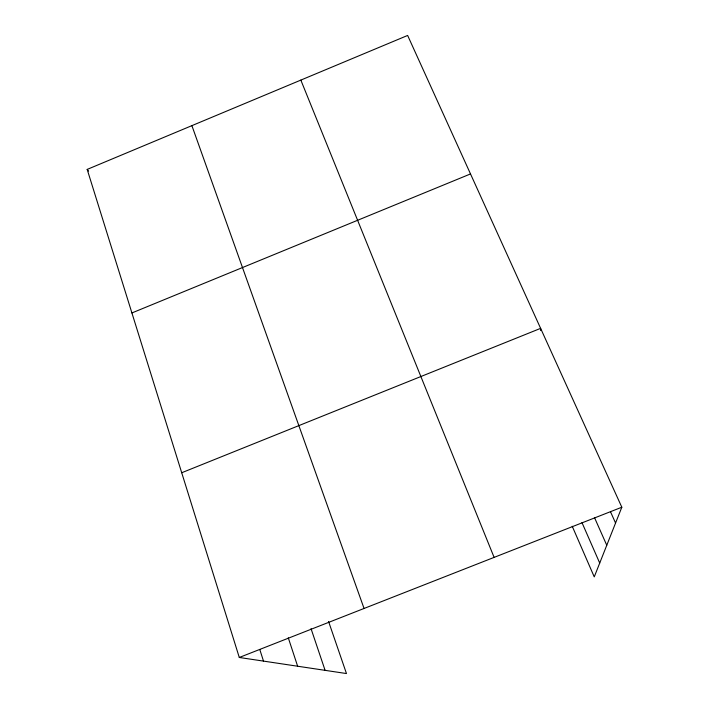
<?xml version="1.0" encoding="UTF-8"?>
<svg xmlns="http://www.w3.org/2000/svg" width="709" height="709" viewBox="0 0 709 709"><rect width="100%" height="100%" fill="white"/><g stroke="black" fill="none" stroke-linecap="round" stroke-linejoin="round"><path stroke-width="1.06" d="M328.559 621.465L346.471 673.55L239.287 657.473L87.18 169.416L407.64 35.45L621.82 507.227L594.248 576.887L572.234 526.264M131.909 312.953L470.51 173.935M181.717 472.743L540.621 328.364L540.639 330.562M239.287 657.473L621.82 507.227M87.18 169.416L88.59 171.073M610.591 511.969L615.563 523.038M594.656 517.951L606.771 545.256M581.974 522.604L599.717 563.07M300.838 80.099L494.111 557.389M191.891 125.644L364.054 608.464M311.029 628.644L325.094 670.342M288.288 637.825L297.638 666.23M259.813 649.559L263.5 661.107"/></g></svg>
